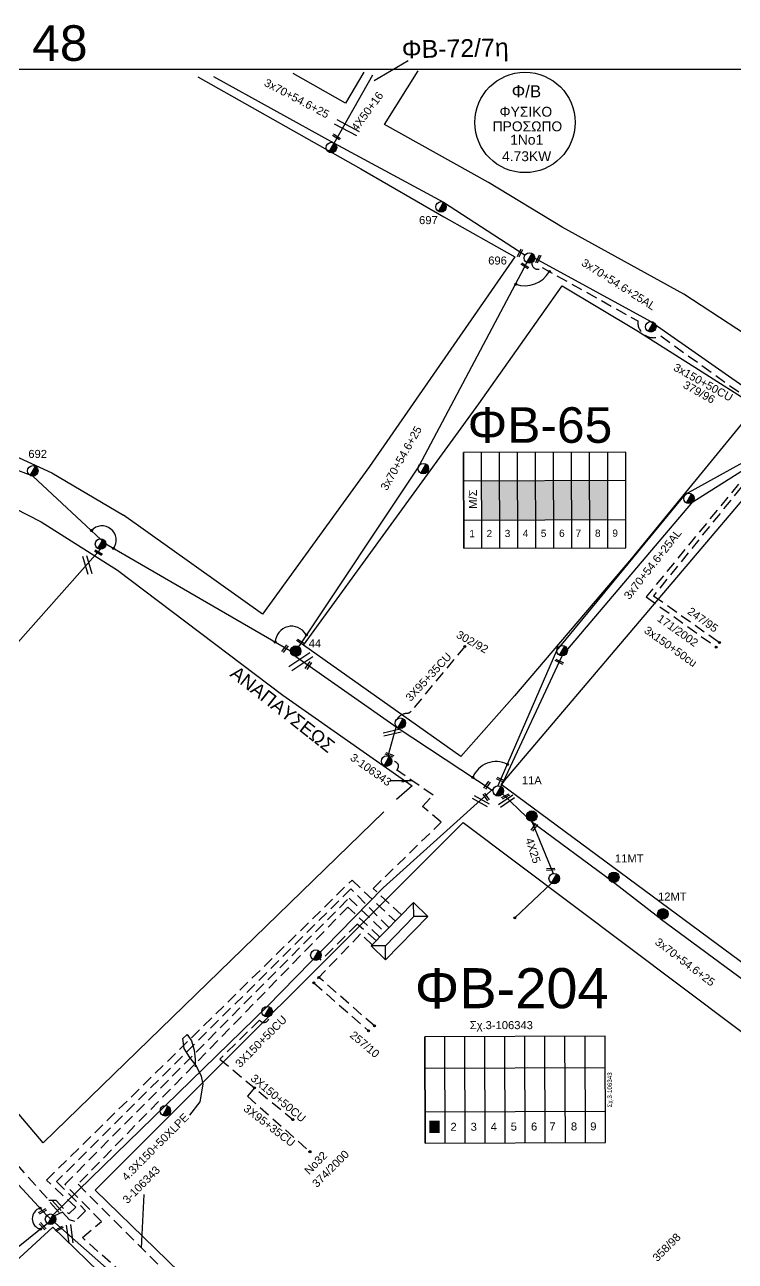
# Model space of a CAD drawing. Header units: millimetres. Extents: x -2449 to 9266, y 48 to 3905.
# Drawn here: x 8585.9 to 8745.6, y 3619.4 to 3897.4 of the extents above; entities that cross this region are included whole.
import ezdxf
from ezdxf.enums import TextEntityAlignment as Align

# ---------------------------------------------------------------- set-up
doc = ezdxf.new("R2010")
doc.units = ezdxf.units.MM
doc.linetypes.add('DASHED', pattern=[19.05, 12.7, -6.35])
for name, color, linetype in [('Άγνωστα', 7, 'Continuous'), ('Ασφαλειοκιβώτια Χ.Τ 9 αναχωρήσεων', 7, 'Continuous'), ('Εναέρια παροχή ΧΤ 4x16', 7, 'SYN_LINE'), ('Επιγραφές - Σχήματα', 7, 'Continuous'), ('Καλώδια ΧΤ   3x150+50CU', 7, 'DASHED'), ('Καλώδια ΧΤ   3x95+35 CU', 7, 'DASHED'), ('Μηχανική τομή', 7, 'Continuous'), ('Στύλος Ξύλινος', 7, 'Continuous'), ('Στύλος Ξύλινος @ 1', 7, 'Continuous'), ('Στύλος ΦΜ', 7, 'Continuous'), ('Στύλος ΦΜ @ 1', 7, 'Continuous'), ('Συνδέσεις', 7, 'Continuous'), ('Συνεστραμμένα ΧΤ   3x70+54.6+25 AL', 7, 'SYN_LINE'), ('Τομή', 7, 'Continuous'), ('Υποσταθμός πόλεως', 7, 'Continuous'), ('Υπόβαθρο ΔΕΗ', 7, 'Continuous'), ('Υπόγεια Καλώδια Δικτύου ΧΤ   .075', 7, 'DASHED'), ('Υπόγεια καλώδια Παροχών ΧΤ   4x25', 7, 'DASHED')]:
    doc.layers.add(name, color=color, linetype=linetype)
doc.styles.add('ar', font='arial.ttf')
doc.styles.add('arial', font='arial.ttf')
doc.styles.get("Standard").update_dxf_attribs({"font": 'arial.ttf'})
doc.linetypes.add('SYN_LINE', pattern='A,0.5,-0.0001,["/\\/\\/\\/",Standard,S=0.1,R=0,X=0,Y=-0.05],-0.25', length=0.7501)
doc.dimstyles.new('ISO-25', dxfattribs={"dimtxt": 2.5, "dimasz": 2.5, "dimexe": 1.25, "dimexo": 0.625, "dimtad": 1, "dimtxsty": 'Standard', "dimcen": 2.5, "dimadec": 0, "dimazin": 0, "dimtfac": 1, "dimtmove": 0, "dimatfit": 3, "dimfxl": 0, "dimarcsym": 0})

# ---------------------------------------------------------------- blocks, each defined once
blk = doc.blocks.new('ΥΠΑΡΧΩΝ ΤΣΙΜΕΝΤΕΝΙΟΣ ΣΤΥΛΟΣ')
at = {"layer": 'Στύλος ΦΜ'}
blk.add_hatch(color=7, dxfattribs=at).paths.add_polyline_path([(-1.29, -2.28, 0.574793), (2.62, 0, 0.268822), (1.3, 2.27)])
at = {"layer": 'Στύλος ΦΜ', "color": 7}
blk.add_line((-1.29, -2.28), (1.3, 2.27), dxfattribs=at)
blk.add_circle((0, 0), 2.62, dxfattribs=at)
at = {"layer": 'Στύλος ΦΜ', "flags": 4}
for tag, p in [('ΤΥΠΟΣ', (-4.91, 3.03)), ('ΑΡΙΘΜΟΣ', (-4.68, 8.05))]:
    blk.add_attdef(tag, p, '', height=4, dxfattribs=at)
blk = doc.blocks.new('ΥΠΑΡΧΩΝ ΞΥΛΙΝΟΣ ΣΤΥΛΟΣ')
at = {"layer": 'Στύλος Ξύλινος'}
h = blk.add_hatch(color=7, dxfattribs=at)
h.paths.add_polyline_path([(-2.62, 0, 0.270008), (-1.29, -2.28), (1.3, 2.27, 0.576266)])
h.paths.add_polyline_path([(-1.29, -2.28, 0.574793), (2.62, 0, 0.268822), (1.3, 2.27)])
at = {"layer": 'Στύλος Ξύλινος', "color": 7}
blk.add_line((-1.29, -2.28), (1.3, 2.27), dxfattribs=at)
blk.add_circle((0, 0), 2.62, dxfattribs=at)
at = {"layer": 'Στύλος Ξύλινος', "flags": 4}
for tag, p in [('ΑΡΙΘΜΟΣ', (-4.91, 8.6)), ('ΤΥΠΟΣ', (-4.85, 3.39))]:
    blk.add_attdef(tag, p, '', height=4, dxfattribs=at)
blk = doc.blocks.new('ΥΠΟΣΤΑΘΜΟΣ ΠΟΛΕΩΣ')
at = {"layer": 'Υποσταθμός πόλεως', "linetype": 'Continuous', "ltscale": 40}
blk.add_lwpolyline([(-8.57, 2.82), (8.57, 2.82), (8.57, -2.82), (-8.57, -2.82)], close=True, dxfattribs=at)
for points in [[(-5.75, 0), (-8.57, 2.82)], [(5.75, 0), (8.57, 2.82)], [(-8.57, -2.82), (-5.75, 0)], [(-5.75, 0), (5.75, 0)], [(8.57, -2.82), (5.75, 0)]]:
    blk.add_lwpolyline(points, dxfattribs=at)
at = {"layer": 'Υποσταθμός πόλεως', "linetype": 'SYN_LINE', "ltscale": 40, "flags": 1}
for tag, p in [('ΜΕΤΑΣΧΗΜΑΤΙΣΜΟΣ', (10.6, 2.39)), ('ΙΣΧΥΣ', (10.58, -0.41)), ('ΑΡΙΘΜΟΣ', (10.7, -3.13))]:
    blk.add_attdef(tag, p, '', height=1.8, dxfattribs=at)
blk = doc.blocks.new('ΜΗΧΑΝΙΚΗ ΤΟΜΗ')
at = {"layer": 'Μηχανική τομή', "ltscale": 40}
for p, q in [((-1.89, 0.78), (1.89, 0.78)), ((1.89, 0), (-1.89, 0))]:
    blk.add_line(p, q, dxfattribs=at)
blk = doc.blocks.new('ΤΟΜΗ')
at = {"layer": 'Τομή', "ltscale": 40}
for p, q in [((-5.68, 0), (5.68, 0)), ((5.68, -2.33), (-5.68, -2.33))]:
    blk.add_line(p, q, dxfattribs=at)
blk = doc.blocks.new('ΑΣΦΑΛΕΙΟΚΙΒΩΤΙΟ ΥΠΟΣΤΑΘΜΟΥ 9 ΑΝΑΧΩΡΗΣΕΩΝ')
at = {"layer": 'Ασφαλειοκιβώτια Χ.Τ 9 αναχωρήσεων', "ltscale": 40}
for p, q in [((-23.8, 40.36), (24.02, 40.36)), ((-9.72, 40.36), (-9.72, -40.64)), ((9.94, 40.36), (9.94, -40.64)), ((-23.8, 31.36), (24.02, 31.36)), ((-23.8, 22.36), (24.02, 22.36)), ((-23.8, 13.36), (24.02, 13.36)), ((-23.8, 4.36), (24.02, 4.36)), ((-23.8, -4.64), (24.02, -4.64)), ((-23.8, -13.64), (24.02, -13.64)), ((-23.8, -22.64), (24.02, -22.64)), ((-23.8, -31.64), (24.02, -31.64))]:
    blk.add_line(p, q, dxfattribs=at)
at = {"layer": 'Ασφαλειοκιβώτια Χ.Τ 9 αναχωρήσεων'}
blk.add_lwpolyline([(-23.8, -40.64), (24.02, -40.64), (24.02, 40.36), (-23.8, 40.36)], close=True, dxfattribs=at)
for s, p in [('1', (-18.29, 37.57)), ('2', (-18.29, 29)), ('3', (-18.29, 19.93)), ('4', (-18.29, 10.91)), ('5', (-18.29, 1.89)), ('6', (-18.29, -7.24)), ('7', (-18.29, -15.48)), ('8', (-18.29, -25.17)), ('9', (-18.29, -33.86))]:
    blk.add_text(s, height=3.6, rotation=270, dxfattribs=at).set_placement(p)
at = {"layer": 'Ασφαλειοκιβώτια Χ.Τ 9 αναχωρήσεων', "ltscale": 40}
for tag, height, p in [('ΟΝΟΜΑ', 5, (-0.16, 44.31)), ('ΚΕΙΜΕΝΟ 1', 2, (17.06, 35.59)), ('ΚΕΙΜΕΝΟ 2', 2, (17.06, 26.88)), ('ΚΕΙΜΕΝΟ 3', 2, (17.06, 17.69)), ('ΚΕΙΜΕΝΟ 4', 2, (17.06, 8.71)), ('ΚΕΙΜΕΝΟ 5', 2, (17.06, -0.13)), ('ΚΕΙΜΕΝΟ 6', 2, (17.06, -9.05)), ('ΚΕΙΜΕΝΟ 7', 2, (17.06, -18.13)), ('ΚΕΙΜΕΝΟ 8', 2, (17.06, -26.85)), ('ΚΕΙΜΕΝΟ 9', 2, (17.06, -35.99)), ('ΣΧ', 2, (-0.1, -42.64))]:
    blk.add_attdef(tag, text='', height=height, dxfattribs=at).set_placement(p, align=Align.MIDDLE_CENTER)
blk = doc.blocks.new('_ΣΥΝΔΕΣΗ')
at = {"layer": 'Συνδέσεις', "linetype": 'SYN_LINE', "ltscale": 40}
blk.add_hatch(color=256, dxfattribs=at).paths.add_polyline_path([(0.5, -0.01, 1), (-0.5, -0.01, 1)])
at = {"layer": 'Συνδέσεις'}
blk.add_circle((0, -0.01), 0.5, dxfattribs=at)

msp = doc.modelspace()

# ---------------------------------------------------------------- hatches: boundary and pattern name
at = {"layer": 'Ασφαλειοκιβώτια Χ.Τ 9 αναχωρήσεων', "ltscale": 40}
for color, points in [(2, [(8688.61, 3794.86), (8688.64, 3786.01), (8692.69, 3786.02), (8692.66, 3794.87)]), (173, [(8692.66, 3794.87), (8692.69, 3786.02), (8696.74, 3786.04), (8696.71, 3794.88)]), (1, [(8696.71, 3794.88), (8696.74, 3786.04), (8700.79, 3786.05), (8700.76, 3794.89)]), (151, [(8700.76, 3794.89), (8700.79, 3786.05), (8704.84, 3786.06), (8704.81, 3794.91)]), (85, [(8704.81, 3794.91), (8704.84, 3786.06), (8708.89, 3786.07), (8708.86, 3794.92)]), (30, [(8708.86, 3794.92), (8708.89, 3786.07), (8712.94, 3786.09), (8712.91, 3794.93)]), (62, [(8712.91, 3794.93), (8712.94, 3786.09), (8716.99, 3786.1), (8716.96, 3794.94)])]:
    msp.add_hatch(color=color, dxfattribs=at).paths.add_polyline_path(points)
at = {"layer": 'Επιγραφές - Σχήματα', "linetype": 'Continuous', "ltscale": 0.2}
h = msp.add_hatch(color=85, dxfattribs=at)
h.dxf.hatch_style = 1
h.paths.add_polyline_path([(8676.87, 3648.22), (8679.17, 3648.22), (8679.16, 3650.93), (8676.86, 3650.93)])
h = msp.add_hatch(color=27, dxfattribs=at)
h.dxf.hatch_style = 1
h.paths.add_polyline_path([(8676.87, 3648.22), (8679.17, 3648.22), (8679.16, 3650.93), (8676.86, 3650.93)])
h = msp.add_hatch(color=2, dxfattribs=at)
h.dxf.hatch_style = 1
h.paths.add_polyline_path([(8676.87, 3648.22), (8679.17, 3648.22), (8679.16, 3650.93), (8676.86, 3650.93)])
h = msp.add_hatch(color=1, dxfattribs=at)
h.dxf.hatch_style = 1
h.paths.add_polyline_path([(8676.87, 3648.22), (8679.17, 3648.22), (8679.16, 3650.93), (8676.86, 3650.93)])
h = msp.add_hatch(color=151, dxfattribs=at)
h.dxf.hatch_style = 1
h.paths.add_polyline_path([(8676.87, 3648.22), (8679.17, 3648.22), (8679.16, 3650.93), (8676.86, 3650.93)])
h = msp.add_hatch(color=62, dxfattribs=at)
h.dxf.hatch_style = 1
h.paths.add_polyline_path([(8676.87, 3648.22), (8679.17, 3648.22), (8679.16, 3650.93), (8676.86, 3650.93)])
h = msp.add_hatch(color=173, dxfattribs=at)
h.dxf.hatch_style = 1
h.paths.add_polyline_path([(8676.87, 3648.22), (8679.17, 3648.22), (8679.16, 3650.93), (8676.86, 3650.93)])

# ---------------------------------------------------------------- linework, layer by layer
at = {"layer": 'Άγνωστα', "color": 6, "linetype": 'SYN_LINE', "ltscale": 20}
msp.add_lwpolyline([(8655.45, 3870.77), (8664.19, 3886.11)], dxfattribs=at)
at = {"layer": 'Άγνωστα', "color": 62, "linetype": 'SYN_LINE', "ltscale": 20}
msp.add_lwpolyline([(8692.35, 3726.28), (8705.53, 3756.64), (8734.47, 3791.79), (8760.25, 3806.08)], dxfattribs=at)
at = {"layer": 'Άγνωστα', "color": 30, "linetype": 'SYN_LINE', "ltscale": 20}
msp.add_lwpolyline([(8692.99, 3726.09), (8706.7, 3755.46), (8736.11, 3790.11), (8760.54, 3805.53)], dxfattribs=at)
at = {"layer": 'Άγνωστα', "color": 6, "linetype": 'SYN_LINE', "ltscale": 10}
msp.add_lwpolyline([(8693.31, 3724.42), (8698.74, 3719.19)], dxfattribs=at)
at = {"layer": 'Εναέρια παροχή ΧΤ 4x16', "color": 151, "ltscale": 20}
msp.add_lwpolyline([(8590.89, 3629.67), (8620.83, 3603.17)], dxfattribs=at)
at = {"layer": 'Επιγραφές - Σχήματα', "color": 151, "linetype": 'DASHED', "ltscale": 0.2}
for p, q in [((8702.22, 3842.78), (8723.71, 3830.77)), ((8728.86, 3827.38), (8756.62, 3807.47))]:
    msp.add_line(p, q, dxfattribs=at)
at = {"layer": 'Επιγραφές - Σχήματα', "color": 7, "linetype": 'DASHED', "ltscale": 0.2}
for p, q in [((8758.44, 3808.84), (8725.61, 3768.74)), ((8725.61, 3768.74), (8741.32, 3757.44))]:
    msp.add_line(p, q, dxfattribs=at)
at = {"layer": 'Επιγραφές - Σχήματα', "color": 85, "linetype": 'DASHED', "ltscale": 0.2}
for p, q in [((8758.95, 3808.27), (8727.28, 3768.99)), ((8727.28, 3768.99), (8742.11, 3758.45))]:
    msp.add_line(p, q, dxfattribs=at)
at = {"layer": 'Επιγραφές - Σχήματα'}
msp.add_lwpolyline([(7022.92, 3887.4), (9025.82, 3887.4), (9025.82, 2893.51), (7022.92, 2893.51)], close=True, dxfattribs=at)
at = {"layer": 'Επιγραφές - Σχήματα', "color": 7, "ltscale": 0.15}
msp.add_lwpolyline([(8668, 3727.44), (8672.95, 3727.41), (8670.71, 3727.03)], dxfattribs=at)
at = {"layer": 'Επιγραφές - Σχήματα', "linetype": 'Continuous', "ltscale": 0.2}
msp.add_lwpolyline([(8623.04, 3652.17), (8625.35, 3655.23), (8626.04, 3659.18), (8625.63, 3660.95), (8624.4, 3663.47), (8623.04, 3665.17), (8621.74, 3667.21), (8621.47, 3669.46), (8622.43, 3670.34), (8623.38, 3668.92), (8623.99, 3666.8), (8624.2, 3664.76), (8624.2, 3663.88), (8624.2, 3663.06)], dxfattribs=at)
at = {"layer": 'Επιγραφές - Σχήματα', "color": 202}
msp.add_circle((8698.36, 3875.39), 11.28, dxfattribs=at)
at = {"layer": 'Επιγραφές - Σχήματα', "color": 151, "linetype": 'DASHED', "ltscale": 0.2}
for centre, radius, start, end in [((8701.25, 3843.73), 1.35, 174.3735, 315.6529), ((8727.26, 3830.55), 3.55, 176.3662, 296.9097)]:
    msp.add_arc(centre, radius, start, end, dxfattribs=at)
at = {"layer": 'Επιγραφές - Σχήματα', "linetype": 'Continuous', "ltscale": 0.2}
for centre, radius, start, end in [((8698.27, 3845.13), 6.45, 252.0046, 329.7029), ((8645.92, 3758.42), 3.7, 30.9541, 177.5706), ((8691.86, 3726.06), 5.63, 63.3211, 158.2351)]:
    msp.add_arc(centre, radius, start, end, dxfattribs=at)
at = {"layer": 'Επιγραφές - Σχήματα', "color": 7, "ltscale": 0.15}
for centre, radius, start, end in [((8603.28, 3781.5), 3.19, 323.6376, 138.4737), ((8590.04, 3628.94), 2.46, 105.871, 255.2284)]:
    msp.add_arc(centre, radius, start, end, dxfattribs=at)
at = {"layer": 'Καλώδια ΧΤ   3x150+50CU', "color": 27, "linetype": 'SYN_LINE', "ltscale": 20}
msp.add_lwpolyline([(8691.33, 3725.69), (8666.46, 3703.32), (8640.39, 3676.65), (8617.51, 3654.36), (8592.31, 3629.82)], dxfattribs=at)
at = {"layer": 'Καλώδια ΧΤ   3x150+50CU', "color": 27, "ltscale": 0.2}
msp.add_lwpolyline([(8664.97, 3691.43), (8660.63, 3695.15), (8652.54, 3687.08), (8652.06, 3687.6)], dxfattribs=at)
msp.add_lwpolyline([(8640.81, 3674.37, -0.792013), (8638.69, 3673.57), (8629.77, 3664.82), (8646.16, 3651.19)], format="xyb", dxfattribs=at)
at = {"layer": 'Καλώδια ΧΤ   3x95+35 CU', "color": 62, "ltscale": 0.2}
msp.add_lwpolyline([(8684.81, 3757.57), (8672.75, 3743.03, -0.206735), (8671.78, 3742.54, 0.240457), (8669.58, 3741.23, 6.112821)], format="xyb", dxfattribs=at)
at = {"layer": 'Καλώδια ΧΤ   3x95+35 CU', "color": 85, "linetype": 'SYN_LINE', "ltscale": 8}
msp.add_lwpolyline([(8669.37, 3739.63), (8667.56, 3732.94)], dxfattribs=at)
at = {"layer": 'Καλώδια ΧΤ   3x95+35 CU', "color": 27, "ltscale": 0.2}
msp.add_lwpolyline([(8637.56, 3658.35), (8635.98, 3656.46), (8650.02, 3643.99)], dxfattribs=at)
at = {"layer": 'Συνεστραμμένα ΧΤ   3x70+54.6+25 AL', "color": 1, "ltscale": 20}
for p, q in [((8700.54, 3844.91), (8726.64, 3830.62)), ((8726.64, 3830.62), (8760.71, 3806.76))]:
    msp.add_line(p, q, dxfattribs=at)
at = {"layer": 'Συνεστραμμένα ΧΤ   3x70+54.6+25 AL', "color": 6, "linetype": 'SYN_LINE', "ltscale": 15}
msp.add_line((8717.86, 3704.85), (8728.51, 3696.63), dxfattribs=at)
at = {"layer": 'Συνεστραμμένα ΧΤ   3x70+54.6+25 AL', "color": 1, "linetype": 'SYN_LINE', "ltscale": 20}
msp.add_lwpolyline([(8628.36, 3885.69), (8655.45, 3870.77), (8680.06, 3857.44), (8698.37, 3845.55)], dxfattribs=at)
at = {"layer": 'Συνεστραμμένα ΧΤ   3x70+54.6+25 AL', "color": 151, "linetype": 'SYN_LINE', "ltscale": 20}
for points in [[(8698.77, 3843.89), (8674.46, 3798.12), (8647.47, 3757.51)], [(8604.12, 3780.61), (8587.71, 3795.88), (8538.89, 3814.43), (8500.92, 3832.46)], [(8645.64, 3756.53), (8604.12, 3780.61)]]:
    msp.add_lwpolyline(points, dxfattribs=at)
at = {"layer": 'Συνεστραμμένα ΧΤ   3x70+54.6+25 AL', "color": 133, "ltscale": 20}
msp.add_lwpolyline([(8522.2, 3697.97), (8547.99, 3721.44), (8577.31, 3750.63), (8602.94, 3779.43)], dxfattribs=at)
at = {"layer": 'Συνεστραμμένα ΧΤ   3x70+54.6+25 AL', "color": 62, "linetype": 'SYN_LINE', "ltscale": 20}
for points in [[(8646.82, 3755.35), (8669.65, 3739.36), (8691.18, 3725.1)], [(8566.17, 3657.24), (8576.99, 3644.56), (8590.89, 3629.67)], [(8591.02, 3627.85), (8566.9, 3608.45), (8541.55, 3584.51), (8512.92, 3558.32), (8489.89, 3537.74), (8489.54, 3537.41)]]:
    msp.add_lwpolyline(points, dxfattribs=at)
at = {"layer": 'Συνεστραμμένα ΧΤ   3x70+54.6+25 AL', "color": 6, "linetype": 'SYN_LINE', "ltscale": 20}
for points in [[(8699.85, 3718.25), (8717.86, 3704.85)], [(8728.51, 3696.63), (8728.77, 3696.42), (8759.51, 3673.67), (8774.95, 3663.35), (8789.56, 3653.21)]]:
    msp.add_lwpolyline(points, dxfattribs=at)
at = {"layer": 'Υπόβαθρο ΔΕΗ'}
for points in [[(8662.14, 3886.73), (8657.99, 3879.69), (8646.23, 3886.41)], [(8795.37, 3886.95), (8804.83, 3878.98), (8757.89, 3821.16), (8734.03, 3836.77), (8706.71, 3851.82), (8690.13, 3861.86), (8666.81, 3874.95), (8674.31, 3887)], [(8577.1, 3884.04), (8509.26, 3827.69), (8537, 3818.57), (8548.59, 3814.07), (8564.04, 3808.35), (8580.03, 3802.06), (8592, 3796.63), (8608.09, 3787.09)], [(8624.81, 3885.67), (8661.45, 3864.93), (8680.13, 3854.14), (8696.1, 3845.15), (8663.44, 3798.07), (8639.38, 3764.86), (8608.09, 3787.09)], [(8706.7, 3838.68), (8723.47, 3828.65), (8737.34, 3819.85), (8750.29, 3811.64), (8722.3, 3777.32), (8696.01, 3746.46), (8683.95, 3732.86), (8648.58, 3757.88), (8687.97, 3812.13), (8706.7, 3838.68)], [(8795.1, 3720.13), (8818.9, 3756.98), (8854.66, 3729.91), (8782.49, 3660.37), (8693.01, 3726.51), (8759.36, 3804.78), (8809.82, 3764.1), (8789.68, 3731.71)], [(8606.78, 3774.76), (8643.93, 3746.66), (8656.23, 3738.01), (8672.96, 3726.24), (8669.49, 3723.18)], [(8666.61, 3720.42), (8590.02, 3646.01), (8581.7, 3655.8)], [(8601.7, 3635.32), (8684.49, 3717.98), (8782.44, 3644.31), (8683.12, 3556.2), (8601.7, 3635.32)], [(8434.41, 3436.6), (8405.53, 3409.01), (8382.75, 3435.46), (8424.3, 3473.33), (8451.86, 3498.14), (8484.53, 3528.8), (8503.92, 3546.56), (8533.14, 3572.26), (8551.6, 3589.78), (8579.99, 3615.87), (8592.24, 3627.03), (8617.81, 3602.12)]]:
    msp.add_lwpolyline(points, dxfattribs=at)
msp.add_lwpolyline([(8466.65, 3767.4), (8508.97, 3806.18, -0.22683), (8519.01, 3809.23), (8550.85, 3800.46), (8573.93, 3792.51), (8583.61, 3788.69), (8589.61, 3785.59), (8606.78, 3774.76)], format="xyb", dxfattribs=at)
at = {"layer": 'Υπόγεια Καλώδια Δικτύου ΧΤ   .075', "color": 85, "linetype": 'DASHED', "ltscale": 0.2}
msp.add_lwpolyline([(8670.61, 3697.23), (8664.21, 3703.15), (8679.55, 3718.1), (8675.31, 3721.6), (8677.69, 3724.13), (8669.48, 3729.81, 0.946951), (8668.4, 3731.58)], format="xyb", dxfattribs=at)
at = {"layer": 'Υπόγεια Καλώδια Δικτύου ΧΤ   .075', "color": 173, "linetype": 'DASHED', "ltscale": 0.2}
msp.add_lwpolyline([(8566.43, 3658.58, -0.319962), (8568.78, 3658.06), (8591.31, 3633.12), (8592.9, 3633.12), (8595.78, 3629.99), (8597.37, 3631.49), (8590.78, 3637.58), (8659.48, 3705.07), (8669.23, 3695.81)], format="xyb", dxfattribs=at)
at = {"layer": 'Υπόγεια Καλώδια Δικτύου ΧΤ   .075', "color": 62, "linetype": 'DASHED', "ltscale": 0.2}
msp.add_lwpolyline([(8667.79, 3694.33), (8659.2, 3703.1), (8593.04, 3637.26), (8599.58, 3630.69), (8597.19, 3628.31), (8595.97, 3628.7), (8594.37, 3630.4), (8592.61, 3629.56)], dxfattribs=at)
at = {"layer": 'Υπόγεια Καλώδια Δικτύου ΧΤ   .075', "color": 151, "linetype": 'DASHED', "ltscale": 0.2}
msp.add_lwpolyline([(8621.67, 3602.62, 1.412434), (8622.22, 3603.78), (8622.22, 3603.78), (8598.91, 3624.67), (8603.18, 3628.3), (8594.93, 3636.64), (8658.8, 3701.02), (8666.81, 3693.33)], format="xyb", dxfattribs=at)
at = {"layer": 'Υπόγεια Καλώδια Δικτύου ΧΤ   .075', "color": 1, "linetype": 'DASHED', "ltscale": 0.2}
msp.add_lwpolyline([(8665.75, 3692.24), (8658.53, 3698.98), (8597.88, 3636.69), (8642.53, 3591.77)], dxfattribs=at)
at = {"layer": 'Υπόγεια Καλώδια Δικτύου ΧΤ   .075', "color": 2, "linetype": 'DASHED', "ltscale": 0.2}
for points in [[(8664.02, 3690.46), (8661.4, 3692.95), (8650.87, 3681.96)], [(8650.87, 3681.96), (8663.18, 3671.17)], [(8664.51, 3672.27), (8652.04, 3683.18)]]:
    msp.add_lwpolyline(points, dxfattribs=at)
at = {"layer": 'Υπόγεια καλώδια Παροχών ΧΤ   4x25', "color": 6, "linetype": 'SYN_LINE', "ltscale": 15}
for points in [[(8699.89, 3718.25), (8704.68, 3706.52)], [(8704.34, 3704.37), (8696.09, 3696.55)]]:
    msp.add_lwpolyline(points, dxfattribs=at)

# ---------------------------------------------------------------- block references
at = {"layer": 'Ασφαλειοκιβώτια Χ.Τ 9 αναχωρήσεων', "color": 1, "ltscale": 40, "xscale": 0.4499999999999954, "yscale": 0.4499999999999954, "zscale": 0.4499999999999954, "rotation": 90.18025101188604}
msp.add_blockref('ΑΣΦΑΛΕΙΟΚΙΒΩΤΙΟ ΥΠΟΣΤΑΘΜΟΥ 9 ΑΝΑΧΩΡΗΣΕΩΝ', (8702.74, 3790.43), dxfattribs=at)
at = {"layer": 'Ασφαλειοκιβώτια Χ.Τ 9 αναχωρήσεων', "color": 1, "ltscale": 40}
ref = msp.add_blockref('ΑΣΦΑΛΕΙΟΚΙΒΩΤΙΟ ΥΠΟΣΤΑΘΜΟΥ 9 ΑΝΑΧΩΡΗΣΕΩΝ', (8696.07, 3657.87), dxfattribs=dict(at, xscale=0.4999999999999964, yscale=0.4999999999999964, zscale=0.4999999999999964, rotation=90.18025101188307))
ref.add_attrib('ΣΧ', 'Σχ.3-106343', dxfattribs={"ltscale": 40, "height": 1, "rotation": 90.1803}).set_placement((8717.4, 3657.89), align=Align.MIDDLE_CENTER)
at = {"layer": 'Μηχανική τομή'}
for p, xscale, yscale, zscale, rotation in [((8655.88, 3871.97), 0.5, 0.5, 0.5, 327.3016755972434), ((8697.42, 3845.93), 0.4999999999998913, 0.4999999999998913, 0.4999999999998913, 64.25554448296694), ((8701.53, 3844.61), 0.4999999999998913, 0.4999999999998913, 0.4999999999998913, 64.25554448296694), ((8698.23, 3842.99), 0.5, 0.5, 0.5, 327.3016755972434), ((8602.35, 3778.5), 0.5000000000000652, 0.5000000000000652, 0.5000000000000652, 327.4323894549768), ((8599.54, 3775.78), 1.12296302350002, 1.12296302350002, 1.12296302350002, 286.2557508064527), ((8647.78, 3758.39), 0.5, 0.5, 0.5, 327.3016755972434), ((8644.57, 3756.97), 0.4999999999999902, 0.4999999999999902, 0.4999999999999902, 55.09880387921821), ((8649.84, 3753.19), 0.4999999999999903, 0.4999999999999903, 0.4999999999999903, 55.09880387921821), ((8705.99, 3753.98), 0.5000000000000404, 0.5000000000000404, 0.5000000000000404, 332.8659243270245), ((8667.85, 3733.03), 0.5, 0.5, 0.5, 341.0360121010115), ((8692.8, 3727.42), 0.5000000000000404, 0.5000000000000404, 0.5000000000000404, 332.8659243270245), ((8689.99, 3726.29), 0.4999999999999902, 0.4999999999999902, 0.4999999999999902, 55.09880387921821), ((8689.47, 3723.62), 0.5, 0.5, 0.5, 305.1309910353568), ((8694.06, 3723.69), 0.4999999999999902, 0.4999999999999902, 0.4999999999999902, 26.87566767557434), ((8700.6, 3716.8), 0.4999999999999902, 0.4999999999999902, 0.4999999999999902, 55.09880387921821), ((8704.17, 3707.31), 0.4999999999999963, 0.4999999999999963, 0.4999999999999963, 4.093724496507789), ((8589.79, 3630.73), 0.4999999999998728, 0.4999999999998728, 0.4999999999998728, 208.522400974272), ((8590.06, 3627.35), 0.4999999999997067, 0.4999999999997067, 0.4999999999997067, 131.6160203896174), ((8593.55, 3626.81), 0.4999999999998728, 0.4999999999998728, 0.4999999999998728, 208.522400974272)]:
    msp.add_blockref('ΜΗΧΑΝΙΚΗ ΤΟΜΗ', p, dxfattribs=dict(at, xscale=xscale, yscale=yscale, zscale=zscale, rotation=rotation))
at = {"layer": 'Στύλος Ξύλινος @ 1', "ltscale": 40}
ref = msp.add_blockref('ΥΠΑΡΧΩΝ ΞΥΛΙΝΟΣ ΣΤΥΛΟΣ', (8646.82, 3756.53), dxfattribs=dict(at, xscale=0.4499999999998181, yscale=0.4499999999998181, zscale=0.4499999999998181))
ref.add_attrib('ΤΥΠΟΣ', '44', (8649.74, 3757.38), dxfattribs={"layer": 'Στύλος Ξύλινος', "height": 1.8, "flags": 4})
at = {"layer": 'Στύλος Ξύλινος @ 1', "ltscale": 40, "xscale": 0.4499999999998181, "yscale": 0.4499999999998181, "zscale": 0.4499999999998181}
msp.add_blockref('ΥΠΑΡΧΩΝ ΞΥΛΙΝΟΣ ΣΤΥΛΟΣ', (8699.89, 3719.43), dxfattribs=at)
at = {"layer": 'Στύλος Ξύλινος @ 1', "ltscale": 40}
ref = msp.add_blockref('ΥΠΑΡΧΩΝ ΞΥΛΙΝΟΣ ΣΤΥΛΟΣ', (8718.33, 3705.68), dxfattribs=dict(at, xscale=0.4499999999998181, yscale=0.4499999999998181, zscale=0.4499999999998181))
ref.add_attrib('ΤΥΠΟΣ', '11ΜΤ', (8718.58, 3709.02), dxfattribs={"layer": 'Στύλος Ξύλινος', "height": 1.8, "flags": 4})
ref = msp.add_blockref('ΥΠΑΡΧΩΝ ΞΥΛΙΝΟΣ ΣΤΥΛΟΣ', (8729.35, 3697.45), dxfattribs=dict(at, xscale=0.4499999999998181, yscale=0.4499999999998181, zscale=0.4499999999998181))
ref.add_attrib('ΤΥΠΟΣ', '12ΜΤ', (8728.27, 3700.45), dxfattribs={"layer": 'Στύλος Ξύλινος', "height": 1.8, "flags": 4})
at = {"layer": 'Στύλος ΦΜ @ 1', "ltscale": 40, "xscale": 0.4499999999998181, "yscale": 0.4499999999998181, "zscale": 0.4499999999998181}
for p in [(8654.86, 3869.75), (8726.64, 3829.44), (8675.5, 3797.57), (8735.21, 3790.87), (8602.94, 3780.61), (8706.7, 3756.64), (8670.33, 3740.32), (8667.25, 3731.8), (8704.92, 3705.39), (8651.35, 3688.18), (8640.39, 3675.47), (8617.51, 3653.18), (8591.7, 3628.81)]:
    msp.add_blockref('ΥΠΑΡΧΩΝ ΤΣΙΜΕΝΤΕΝΙΟΣ ΣΤΥΛΟΣ', p, dxfattribs=at)
at = {"layer": 'Στύλος ΦΜ @ 1', "ltscale": 40}
ref = msp.add_blockref('ΥΠΑΡΧΩΝ ΤΣΙΜΕΝΤΕΝΙΟΣ ΣΤΥΛΟΣ', (8679.49, 3856.41), dxfattribs=dict(at, xscale=0.4499999999998181, yscale=0.4499999999998181, zscale=0.4499999999998181))
ref.add_attrib('ΤΥΠΟΣ', '697', (8674.55, 3852.53), dxfattribs={"layer": 'Στύλος ΦΜ', "height": 1.8, "flags": 4})
ref = msp.add_blockref('ΥΠΑΡΧΩΝ ΤΣΙΜΕΝΤΕΝΙΟΣ ΣΤΥΛΟΣ', (8699.36, 3844.91), dxfattribs=dict(at, xscale=0.4499999999998181, yscale=0.4499999999998181, zscale=0.4499999999998181))
ref.add_attrib('ΤΥΠΟΣ', '696', (8690.09, 3843.45), dxfattribs={"layer": 'Στύλος ΦΜ', "height": 1.8, "flags": 4})
ref = msp.add_blockref('ΥΠΑΡΧΩΝ ΤΣΙΜΕΝΤΕΝΙΟΣ ΣΤΥΛΟΣ', (8587.71, 3797.05), dxfattribs=dict(at, xscale=0.4499999999998181, yscale=0.4499999999998181, zscale=0.4499999999998181))
ref.add_attrib('ΤΥΠΟΣ', '692', (8586.71, 3799.97), dxfattribs={"layer": 'Στύλος ΦΜ', "height": 1.8, "flags": 4})
ref = msp.add_blockref('ΥΠΑΡΧΩΝ ΤΣΙΜΕΝΤΕΝΙΟΣ ΣΤΥΛΟΣ', (8692.35, 3725.1), dxfattribs=dict(at, xscale=0.4499999999998181, yscale=0.4499999999998181, zscale=0.4499999999998181))
ref.add_attrib('ΤΥΠΟΣ', '11Α', (8697.65, 3726.58), dxfattribs={"layer": 'Στύλος ΦΜ', "height": 1.8, "flags": 4})
at = {"layer": 'Συνδέσεις', "xscale": 0.4500000000000455, "yscale": 0.4500000000000455, "zscale": 0.4500000000000455}
for p in [(8703.85, 3841.88), (8696.28, 3839), (8600.89, 3783.62), (8605.85, 3779.61), (8642.22, 3758.58), (8649.27, 3760.22), (8684.82, 3757.58), (8741.32, 3757.44), (8742.11, 3758.46), (8694.41, 3731.03), (8686.63, 3728.15), (8696.09, 3696.55), (8650.87, 3681.97), (8652.04, 3683.18), (8663.18, 3671.18), (8664.51, 3672.28), (8637.56, 3658.35), (8646.17, 3651.2), (8650.02, 3643.99), (8589.36, 3631.32), (8589.41, 3626.57)]:
    msp.add_blockref('_ΣΥΝΔΕΣΗ', p, dxfattribs=at)
at = {"layer": 'Τομή'}
for p, xscale, yscale, zscale, rotation in [((8658.56, 3874.7), 0.5, 0.5, 0.5, 332.3148743506054), ((8647.63, 3754.64), 0.4999999999999998, 0.4999999999999998, 0.4999999999999998, 34.04720485565059), ((8668.39, 3738.62), 0.3478672839898342, 0.3478672839898342, 0.3478672839898342, 12.95394355657523), ((8688.62, 3723.14), 0.3366644689237406, 0.3366644689237406, 0.3366644689237406, 330.9551033262513), ((8694.01, 3723.12), 0.3366644689237406, 0.3366644689237406, 0.3366644689237406, 34.04720485565059), ((8593.09, 3631.86), 0.2674250084388439, 0.2674250084388439, 0.2674250084388439, 312.348941571818), ((8596.45, 3625.56), 0.3620104486929467, 0.3620104486929467, 0.3620104486929467, 278.1755266693143)]:
    msp.add_blockref('ΤΟΜΗ', p, dxfattribs=dict(at, xscale=xscale, yscale=yscale, zscale=zscale, rotation=rotation))
at = {"layer": 'Υποσταθμός πόλεως', "xscale": 0.7964350232541301, "yscale": 0.7964350232541301, "zscale": 0.7964350232541301, "rotation": 45.77344146030768}
msp.add_blockref('ΥΠΟΣΤΑΘΜΟΣ ΠΟΛΕΩΣ', (8670.17, 3693.57), dxfattribs=at)

# ---------------------------------------------------------------- texts
at = {"layer": 'Άγνωστα', "linetype": 'SYN_LINE', "ltscale": 20, "insert": (8659.18, 3874.36), "char_height": 1.8, "width": 69.1904, "attachment_point": 1, "rotation": 53.5789, "style": 'arial'}
msp.add_mtext('4X50+16', dxfattribs=at)
at = {"layer": 'Επιγραφές - Σχήματα', "color": 1, "style": 'ar'}
for s, height, p in [('Φ/Β', 2.719, (8698.68, 3882.45)), ('ΦΥΣΙΚΟ ', 2.224, (8698.99, 3877.8)), ('1No1', 2.224, (8698.74, 3871.49)), ('4.73KW', 2.224, (8698.73, 3867.8))]:
    msp.add_text(s, height=height, dxfattribs=at).set_placement(p, align=Align.MIDDLE)
at = {"layer": 'Επιγραφές - Σχήματα', "width": 103.4348, "attachment_point": 1}
for s, insert, char_height in [('48', (8587.59, 3897.24), 8), ('ΦΒ-65', (8685.46, 3811.36), 8), ('ΦΒ-204', (8673.57, 3685.25), 9)]:
    msp.add_mtext(s, dxfattribs=dict(at, insert=insert, char_height=char_height))
at = {"layer": 'Επιγραφές - Σχήματα', "width": 157.7424, "attachment_point": 1}
for s, insert, char_height, rotation in [('ΦΒ-72/7η', (8670.62, 3893.79), 4, 1.2511), ('ΑΝΑΠΑΥΣΕΩΣ', (8633.7, 3753.4), 3, 321.723)]:
    msp.add_mtext(s, dxfattribs=dict(at, insert=insert, char_height=char_height, rotation=rotation))
at = {"layer": 'Επιγραφές - Σχήματα', "color": 1, "insert": (8691.09, 3875.63), "char_height": 2.224, "width": 16.0133, "attachment_point": 1}
msp.add_mtext('ΠΡΟΣΩΠΟ', dxfattribs=at)
at = {"layer": 'Επιγραφές - Σχήματα', "linetype": 'SYN_LINE', "ltscale": 20, "char_height": 1.8, "width": 69.1904, "attachment_point": 1, "style": 'arial'}
for s, insert, rotation in [('3x150+50CU', (8732.43, 3821.34), 330.858), ('379/96', (8734.59, 3817.42), 330.858), ('\\A1;M/Σ', (8685.76, 3788.51), 90.3448), ('171/2002', (8728.95, 3764.92), 324.7217), ('247/95', (8735.74, 3766.54), 324.7217), ('302/92', (8683.62, 3761.26), 330.858), ('3-106343', (8659.91, 3733.67), 324.6888), ('358/98', (8726.84, 3620.4), 45.2077)]:
    msp.add_mtext(s, dxfattribs=dict(at, insert=insert, rotation=rotation))
at = {"layer": 'Επιγραφές - Σχήματα', "linetype": 'Continuous', "insert": (8685.94, 3673.34), "char_height": 1.8, "width": 20.2766, "attachment_point": 1}
msp.add_mtext('Σχ.3-106343', dxfattribs=at)
at = {"layer": 'Επιγραφές - Σχήματα', "linetype": 'DASHED', "ltscale": 0.1, "char_height": 1.8, "width": 69.1904, "attachment_point": 1, "style": 'arial'}
for s, insert, rotation in [('\\pt9;257/10', (8659.98, 3671.29), 319.7694), ('Nο32', (8648.56, 3639.96), 45.2077), ('374/2000', (8650.31, 3637.06), 45.2077), ('3-106343', (8607.72, 3633.42), 45.2077)]:
    msp.add_mtext(s, dxfattribs=dict(at, insert=insert, rotation=rotation))
at = {"layer": 'Καλώδια ΧΤ   3x150+50CU', "linetype": 'SYN_LINE', "ltscale": 20, "insert": (8726, 3762.28), "char_height": 1.8, "width": 69.1904, "attachment_point": 1, "rotation": 324.7217, "style": 'arial'}
msp.add_mtext('3x150+50cu', dxfattribs=at)
at = {"layer": 'Καλώδια ΧΤ   3x150+50CU', "ltscale": 40, "char_height": 1.8, "width": 69.1904, "attachment_point": 1, "style": 'arial'}
for insert, rotation in [((8633.03, 3664.03), 45.2077), ((8637.67, 3661.58), 320.0712)]:
    msp.add_mtext('3X150+50CU', dxfattribs=dict(at, insert=insert, rotation=rotation))
at = {"layer": 'Καλώδια ΧΤ   3x95+35 CU', "ltscale": 40, "char_height": 1.8, "width": 69.1904, "attachment_point": 1, "style": 'arial'}
for insert, rotation in [((8671.33, 3746.3), 47.2055), ((8635.99, 3654.78), 322.5241)]:
    msp.add_mtext('3X95+35CU', dxfattribs=dict(at, insert=insert, rotation=rotation))
at = {"layer": 'Συνεστραμμένα ΧΤ   3x70+54.6+25 AL', "style": 'arial'}
for rotation, p in [(327.5133, (8710.86, 3843.38)), (51.8009, (8721.84, 3767.99))]:
    msp.add_text('3x70+54.6+25AL', height=1.8, rotation=rotation, dxfattribs=at).set_placement(p)
at = {"layer": 'Συνεστραμμένα ΧΤ   3x70+54.6+25 AL', "linetype": 'SYN_LINE', "ltscale": 20, "char_height": 1.8, "width": 69.1904, "attachment_point": 1, "style": 'arial'}
for insert, rotation in [((8640.37, 3885.34), 332.2128), ((8665.76, 3793.36), 60.4618), ((8728.49, 3692.21), 322.8145)]:
    msp.add_mtext('3x70+54.6+25', dxfattribs=dict(at, insert=insert, rotation=rotation))
at = {"layer": 'Υπόγεια Καλώδια Δικτύου ΧΤ   .075', "linetype": 'DASHED', "ltscale": 0.1, "insert": (8607.53, 3638.57), "char_height": 1.8, "width": 69.1904, "attachment_point": 1, "rotation": 45.2077, "style": 'arial'}
msp.add_mtext('4.3X150+50XLPE', dxfattribs=at)
at = {"layer": 'Υπόγεια καλώδια Παροχών ΧΤ   4x25', "linetype": 'DASHED', "ltscale": 0.1, "insert": (8700.13, 3714.76), "char_height": 1.8, "width": 69.1904, "attachment_point": 1, "rotation": 288.0655, "style": 'arial'}
msp.add_mtext('4X25', dxfattribs=at)

# ---------------------------------------------------------------- leaders
at = {"layer": 'Επιγραφές - Σχήματα', "ltscale": 40}
for points in [[(8664.44, 3884.81), (8672.12, 3889.33)], [(8612.14, 3622.35), (8612.78, 3634.39)]]:
    msp.add_leader(points, dimstyle='ISO-25', override={"dimasz": 1, "dimtad": 0}, dxfattribs=at)

doc.saveas('drawing.dxf')
